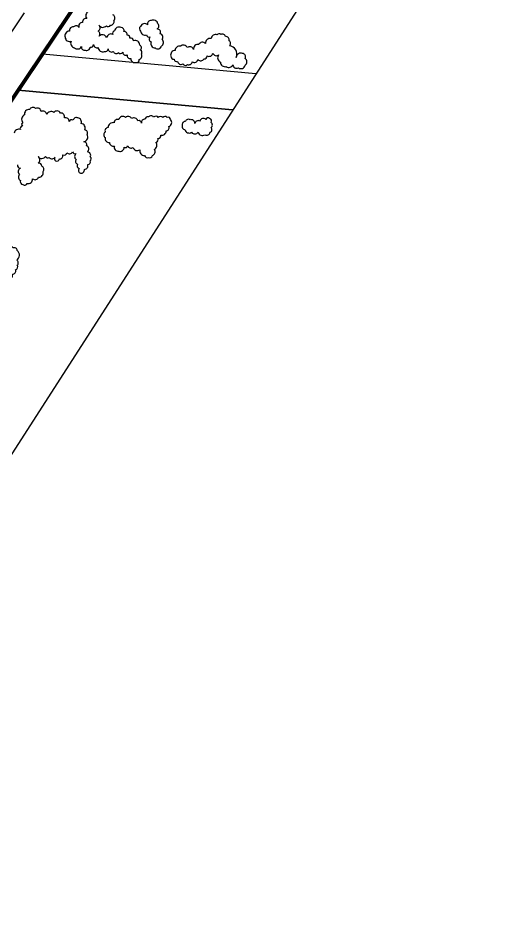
# Model space of a CAD drawing. Extents: x 30752 to 65014, y 26327 to 78956.
# Drawn here: x 33685 to 34315, y 26982 to 28177 of the extents above; entities that cross this region are included whole.
import ezdxf

# ---------------------------------------------------------------- set-up
doc = ezdxf.new("R2010")
doc.units = 0
doc.header["$MEASUREMENT"] = 0
doc.linetypes.add('CENTER2', pattern=[1.125, 0.75, -0.125, 0.125, -0.125])
for name, color, linetype in [('-规划边界', 1, 'CONTINUOUS'), ('GH_水系', 152, 'CONTINUOUS'), ('KKK', 7, 'CONTINUOUS')]:
    doc.layers.add(name, color=color, linetype=linetype)
doc.layers.add('G-SL2', color=97, linetype='CONTINUOUS', true_color=0x329a2d)

msp = doc.modelspace()

# ---------------------------------------------------------------- linework, layer by layer
at = {"layer": '-规划边界', "color": 251, "linetype": 'CENTER2', "ltscale": 50, "const_width": 5, "flags": 128}
msp.add_lwpolyline([(31130.6, 27598), (31273.9, 27507.6), (32003.4, 27386.6), (32901.4, 26916.1), (34040, 28610.5, 0.008825), (33919.4, 28685.6), (33365.1, 29017), (32469.6, 29552.4), (32400.9, 29593.5), (32342.5, 29501.5), (31130.6, 27598)], format="xyb", dxfattribs=at)
at = {"layer": 'G-SL2'}
for points in [[(33777.8, 28186.2, 0.520567), (33775.4, 28176.9, 0.520567), (33769.7, 28171.7, 0.520567), (33764.9, 28165.1, 0.520567), (33757.8, 28165.7, 0.520567), (33752.4, 28160.2, 0.520567), (33746.8, 28152.2, 0.520567), (33754.7, 28147.1, 0.520567), (33759.2, 28138.5, 0.520567), (33768.3, 28139.9, 0.520567), (33773.2, 28135.2, 0.520567), (33779.8, 28139.4, 0.520567), (33784.1, 28142.5, 0.520567), (33790.1, 28138.8, 0.520567), (33798.4, 28133.5, 0.520567), (33803.2, 28136.8, 0.520567), (33810, 28133.3, 0.520567), (33816.6, 28132, 0.520567), (33822.4, 28132.5, 0.520567), (33828.2, 28128.9, 0.520567), (33832.9, 28124.3, 0.520567), (33840, 28119.1, 0.520567), (33843.9, 28123, 0.520567), (33846.9, 28130, 0.520567), (33845.5, 28135.5, 0.520567), (33844.8, 28142, 0.520567), (33836.7, 28147.7, 0.520567), (33831.8, 28150.8, 0.520567), (33828.3, 28154.8, 0.520567), (33823.9, 28159.8, 0.520567), (33820.3, 28165, 0.520567), (33811.7, 28160.5, 0.520567), (33809.6, 28155.8, 0.520567), (33801.2, 28151.6, 0.520567), (33791.5, 28153.8, 0.520567), (33790, 28160.2, 0.520567), (33791.1, 28168.2, 0.520567), (33801, 28167.4, 0.520567), (33806.5, 28168.1, 0.520567), (33810.7, 28174.4, 0.520567), (33809.6, 28181.8, 0.520567)], [(33684.3, 27984.5, 0.520567), (33688.1, 27980.3, 0.520567), (33686.8, 27971.7, 0.520567), (33688.2, 27963.9, 0.520567), (33691.4, 27958.8, 0.520567), (33696.9, 27960.2, 0.520567), (33704.1, 27966.4, 0.520567), (33712, 27968.3, 0.520567), (33717.8, 27975.8, 0.520567), (33716, 27983, 0.520567), (33711.5, 27986.8, 0.520567), (33711.4, 27995.4, 0.520567), (33721.1, 27995.8, 0.520567), (33725.9, 27994.4, 0.520567), (33733.9, 27994.9, 0.520567), (33734.3, 27989.9, 0.520567), (33739.3, 27992.4, 0.520567), (33743.8, 27997.6, 0.520567), (33749, 28000.6, 0.520567), (33756.6, 28001.7, 0.520567), (33761.4, 27999.5, 0.520567), (33761.2, 27991.6, 0.520567), (33763.1, 27985.5, 0.520567), (33765.3, 27979.9, 0.520567), (33766.9, 27973.7, 0.520567), (33772.1, 27978.7, 0.520567), (33776.5, 27984.9, 0.520567), (33779.7, 27989.9, 0.520567), (33779.8, 27995, 0.520567), (33776.3, 28001.8, 0.520567), (33775, 28009.8, 0.520567), (33771.2, 28015, 0.520567), (33775.7, 28024.6, 0.520567), (33772.7, 28030.5, 0.520567), (33767.8, 28038.9, 0.520567), (33763.5, 28046.2, 0.520567), (33757.4, 28043.4, 0.520567), (33752.2, 28041.4, 0.520567), (33746, 28046.4, 0.520567), (33740.8, 28052.7, 0.520567), (33731.8, 28053.4, 0.520567), (33722.7, 28050.8, 0.520567), (33715.4, 28054.5, 0.520567), (33708, 28058.8, 0.520567), (33700.1, 28057.2, 0.520567), (33693.5, 28050.2, 0.520567), (33691.3, 28040.5, 0.520567), (33690.7, 28035.5, 0.520567), (33688.3, 28030.9, 0.520567), (33680.1, 28026.1, 0.520567)]]:
    msp.add_lwpolyline(points, format="xyb", dxfattribs=at)
for points in [[(33867.7, 28163.2, 0.520567), (33868.5, 28169.8, 0.520567), (33859.7, 28174.1, 0.520567), (33855.1, 28168.6, 0.520567), (33845.7, 28166.5, 0.520567), (33845.9, 28160.4, 0.520567), (33853.8, 28155.5, 0.520567), (33858.3, 28152.6, 0.520567), (33859.7, 28146, 0.520567), (33864.9, 28138.2, 0.520567), (33873.3, 28140.6, 0.520567), (33874.2, 28149.2, 0.520567), (33871.7, 28156.8, 0.520567)], [(33962.4, 28140.9, 0.520567), (33962.2, 28147.6, 0.520567), (33957.3, 28153.1, 0.520567), (33951.4, 28155.8, 0.520567), (33946.4, 28155.3, 0.520567), (33938.5, 28150.4, 0.520567), (33931, 28143.8, 0.520567), (33922.2, 28142.7, 0.520567), (33915.4, 28136.2, 0.520567), (33907.1, 28138.6, 0.520567), (33898.1, 28140.3, 0.520567), (33891.3, 28134.8, 0.520567), (33885.6, 28127.2, 0.520567), (33889.9, 28123.3, 0.520567), (33894.3, 28120.5, 0.520567), (33901.5, 28117.2, 0.520567), (33907.5, 28116.5, 0.520567), (33913.6, 28119.9, 0.520567), (33921.1, 28123, 0.520567), (33928.9, 28123.9, 0.520567), (33933.1, 28127.7, 0.520567), (33940.7, 28131.4, 0.520567), (33948.3, 28129, 0.520567), (33950.7, 28119.7, 0.520567), (33958.4, 28113.8, 0.520567), (33966.9, 28116.2, 0.520567), (33974.2, 28111.9, 0.520567), (33983.1, 28115.5, 0.520567), (33983.2, 28124.5, 0.520567), (33979.7, 28130.9, 0.520567), (33971.4, 28125.8, 0.520567)], [(33879.3, 28029.2, 0.520567), (33882.9, 28034.8, 0.520567), (33885.3, 28044.2, 0.520567), (33880.7, 28046.9, 0.520567), (33875, 28046.8, 0.520567), (33869.1, 28046.7, 0.520567), (33863, 28047.3, 0.520567), (33856.2, 28047.5, 0.520567), (33851.7, 28044.6, 0.520567), (33847.2, 28039.4, 0.520567), (33842.1, 28042.4, 0.520567), (33834, 28045.4, 0.520567), (33826.2, 28047, 0.520567), (33817.1, 28044.2, 0.520567), (33811.2, 28039.8, 0.520567), (33803.4, 28033.7, 0.520567), (33799.4, 28027.7, 0.520567), (33799.3, 28020.5, 0.520567), (33805.1, 28014.1, 0.520567), (33811.4, 28009.4, 0.520567), (33817.1, 28002.6, 0.520567), (33824.4, 28007.8, 0.520567), (33829.1, 28009.7, 0.520567), (33835.9, 28007.5, 0.520567), (33844.9, 28004.5, 0.520567), (33851.2, 27997, 0.520567), (33856.2, 27994.4, 0.520567), (33861.3, 27996.8, 0.520567), (33863.8, 28004.9, 0.520567), (33865.8, 28014.2, 0.520567), (33868.6, 28019.4, 0.520567), (33872.6, 28023.7, 0.520567)], [(33938.4, 28033.6, 0.520567), (33938.4, 28040.3, 0.520567), (33936.5, 28045.6, 0.520567), (33931.6, 28044.3, 0.520567), (33923.4, 28042.2, 0.520567), (33917.1, 28038.9, 0.520567), (33910.8, 28043.8, 0.520567), (33904.9, 28041.8, 0.520567), (33900.6, 28036.1, 0.520567), (33903.9, 28030.9, 0.520567), (33912.8, 28027.4, 0.520567), (33921.5, 28027.5, 0.520567), (33930.3, 28024.2, 0.520567), (33937.3, 28027.4, 0.520567)], [(33684, 27872, 0.520567), (33678.4, 27875.6, 0.520567), (33672.5, 27876.5, 0.520567), (33664.2, 27873.1, 0.520567), (33656.8, 27867.4, 0.520567), (33653.4, 27862.3, 0.520567), (33654.5, 27856.7, 0.520567), (33652.4, 27847.6, 0.520567), (33645.2, 27843.5, 0.520567), (33639.3, 27839.4, 0.520567), (33635.8, 27834.7, 0.520567), (33636.2, 27826.4, 0.520567), (33639.3, 27818.9, 0.520567), (33647.7, 27820.6, 0.520567), (33652.8, 27826.4, 0.520567), (33657.9, 27834, 0.520567), (33666.2, 27829.3, 0.520567), (33672, 27834.3, 0.520567), (33677.5, 27840.9, 0.520567), (33681.7, 27846.9, 0.520567), (33683.9, 27852.8, 0.520567), (33683.2, 27859.6, 0.520567)]]:
    msp.add_lwpolyline(points, format="xyb", close=True, dxfattribs=at)
at = {"layer": 'GH_水系'}
for p, q in [((33717, 28129.9), (34012.1, 28569)), ((33717, 28129.9), (34012.1, 28569)), ((33660.3, 28135.1), (33693.4, 28184.4)), ((33997.2, 28104.3), (33717, 28129.9)), ((33997.2, 28104.3), (33717, 28129.9)), ((33997.2, 28104.3), (33717, 28129.9)), ((33997.2, 28104.3), (33717, 28129.9)), ((33685.2, 28082.6), (33966.7, 28056.8)), ((33685.2, 28082.6), (33966.7, 28056.8)), ((33966.7, 28056.8), (33685.3, 28082.6)), ((33966.7, 28056.8), (33685.3, 28082.6))]:
    msp.add_line(p, q, dxfattribs=at)
at = {"layer": 'KKK'}
msp.add_lwpolyline([(32211.6, 29950), (34314.7, 28598.5), (32855.1, 26327), (30751.9, 27678.5)], close=True, dxfattribs=at)

doc.saveas('drawing.dxf')
